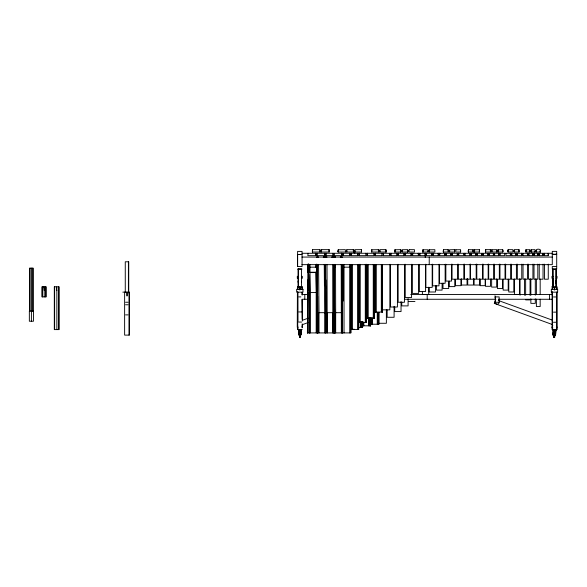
<?xml version="1.0" encoding="UTF-8"?>
<svg xmlns="http://www.w3.org/2000/svg" width="587" height="587" viewBox="0 0 587 587"><rect width="100%" height="100%" fill="white"/><g stroke="black" fill="none" stroke-linecap="round" stroke-linejoin="round"><path stroke-width="0.88" d="M327.047 332.917L327.047 312.695L327.172 332.917M332.844 332.917L332.704 264.37M332.968 332.917L332.968 312.695L333.658 312.717M333.878 332.917L333.739 264.399M334.355 317.743L334.216 264.363M334.429 332.917L334.685 312.71M334.509 266.263L334.509 264.436L334.524 267.18L334.913 267.18M334.671 332.917L334.671 312.732L335.17 312.695L335.683 312.695L335.683 332.917M335.551 332.917L335.551 312.695M341.355 332.917L341.216 264.37M341.48 332.917L341.48 312.695L342.404 312.724L342.39 332.917M342.074 264.436L342.236 332.917M552.118 295.026L552.118 294.527M552.198 294.608L552.198 291.959M324.905 268.919L324.919 264.363M334.722 257.077L335.397 257.069L333.541 257.099L335.522 257.077M341.568 257.157L342.03 257.135M475.8 254.347L475.793 253.907L475.786 255.646L475.639 253.283L475.815 255.646L470.877 255.646L470.899 253.907L470.899 254.347M479.425 249.798L479.425 252.014L474.487 252.014L474.501 250.275L474.516 252.014M481.978 253.43L481.942 255.646L477.04 255.646L477.055 253.907L477.062 254.347M481.949 255.118L481.949 255.646L481.956 253.907L481.964 254.347M485.559 252.014L485.566 250.275L485.574 252.014L490.483 252.014L490.431 249.688L485.735 249.644L485.552 252.014L485.676 249.658M488.993 255.646L489.11 253.283L488.986 255.646L493.447 255.646L493.322 253.283M498.913 253.283L499.038 255.646L494.577 255.646L494.599 253.907L494.606 255.646M502.81 249.798L502.81 252.014L502.795 250.275L502.802 252.014L497.879 252.014L497.893 250.275L497.901 252.014M499.009 255.646L498.877 253.283M515.973 253.283L516.098 255.646L516.083 253.907L516.09 255.646L511.644 255.646L511.659 253.907L511.666 255.646M519.062 252.014L518.959 249.658L519.084 252.014L514.153 252.014L514.249 249.658L518.893 249.644M521.66 253.283L521.784 255.646L521.77 253.907L521.777 255.646L517.33 255.646L517.338 253.393M523.032 255.646L523.054 253.393M525.871 251.045L525.871 252.014L525.879 250.275L525.886 250.708M528.726 254.685L528.733 255.646L528.726 253.907L528.726 254.347M531.081 249.798L534.984 249.658L535.058 252.014L531.081 252.014L531.096 250.275L531.096 250.708M532.68 254.347L532.673 253.907L532.666 255.646L528.711 255.646M535.036 252.014L535.043 251.485M537.883 255.646L537.89 253.907L537.89 254.347M540.267 251.045L540.267 252.014L540.26 250.275L540.26 250.708M543.1 254.685L543.1 255.646L543.1 253.907L543.107 254.347M544.369 254.347L544.369 253.907L544.362 255.646L548.331 255.646L548.214 253.283L548.309 255.646M297.433 289.479L297.448 286.786L299.656 286.786L299.656 289.817M381.932 255.646L381.917 253.43M383.179 255.646L383.414 253.283L383.223 255.646L389.555 255.646L389.372 253.283M386.033 252.014L386.048 250.275L386.063 252.014L379.701 252.014L379.884 249.644L385.835 249.644L386.077 252.014L385.901 249.658M390.773 255.646L390.942 253.283M400.767 252.014L394.868 252.014L394.89 250.275L394.897 250.708M404.076 253.283L404.194 255.646L398.346 255.646L398.514 253.283M400.752 251.485L400.752 252.014L400.738 250.275L400.745 250.708M405.624 253.283L405.5 255.646L411.355 255.646L411.186 253.283L411.304 255.646M407.84 252.014L407.848 250.275L407.862 252.014L401.978 252.014L401.985 249.761L407.716 249.658L407.826 252.014M418.296 253.283L418.465 255.646L412.566 255.646L412.595 253.907L412.61 255.646M418.428 255.646L418.252 253.283M422.838 249.798L428.261 249.798L428.261 252.014L422.838 252.014L422.867 250.275L422.875 252.014M426.331 255.646L426.338 253.907L426.353 255.646L431.738 255.646L431.687 253.43M432.964 255.646L433.103 253.283M438.335 255.646L438.173 253.283M439.744 253.283L439.626 255.646L445.005 255.646L444.851 253.283L444.997 255.646M443.361 252.014L443.376 250.275L443.383 252.014L448.292 252.014L448.241 249.688L443.537 249.644L443.354 252.014L443.486 249.658M451.029 253.283L451.168 255.646L446.23 255.646L446.245 253.907L446.259 255.646M452.57 253.283L452.46 255.646L457.368 255.646L457.368 253.43M454.485 252.014L454.382 249.644L449.576 249.798L449.62 252.014L454.521 252.014L454.463 249.688M457.339 255.646L457.346 253.907L457.361 255.646M468.353 251.485L468.353 252.014L468.463 249.644L473.261 249.798L473.261 252.014L468.323 252.014L468.338 250.275L468.345 250.708M469.622 255.646L469.615 253.43M473.232 251.485L473.232 252.014L473.239 250.275L473.247 250.708M316.826 255.646L317.031 253.283L316.811 255.646L324.626 255.646L324.406 253.283M320.142 252.014L320.164 250.275L320.179 252.014L312.387 252.014L312.533 249.658L319.9 249.644M328.984 249.658L329.204 252.014L321.39 252.014L321.544 249.658L328.911 249.644M325.836 255.646L326.027 253.283L325.822 255.646L333.159 255.646L332.946 253.283M329.153 252.014L329.116 249.688M334.37 255.646L334.429 253.393M341.48 253.283L341.685 255.646L341.656 253.907L341.671 255.646L334.348 255.646M349.551 253.283L349.742 255.646L349.713 253.907L349.727 255.646L342.881 255.646L342.881 253.43M357.608 253.283L357.799 255.646L350.945 255.646L350.975 253.907L350.989 255.646M346.932 249.644L353.396 249.658L353.528 252.014L353.491 250.275L353.513 252.014L346.668 252.014L346.734 249.798M354.746 252.014L354.761 250.275L354.775 252.014L361.585 252.014L361.394 249.644L361.541 252.014M365.745 253.283L365.921 255.646L359.083 255.646L359.273 253.283M373.721 253.283L373.897 255.646L367.058 255.646L367.257 253.283M304.792 294.843L304.785 299.187M488.091 254.347L488.098 253.907L488.105 255.646L483.182 255.646L483.211 253.43M549.52 294.843L549.513 299.187M325.352 257.216L324.398 257.363M556.703 254.142L554.488 254.538L552.279 254.142M397.106 254.105L397.128 255.646L390.766 255.646L390.993 253.283M350.901 264.377L350.901 332.917L307.405 332.917L307.918 264.209M307.882 279.816L307.544 292.759L307.867 292.524M308.072 264.209L308.3 272.977M307.882 289.809L307.639 293.207L307.874 283.609M427.189 299.187L427.189 294.843M299.238 330.055L298.776 335.016L299.091 329.755L301.637 329.637L301.278 334.906L301.513 329.645M298.82 335.016L299.216 329.747M299.231 334.803L299.341 333.585M299.458 337.202L299.862 331.149M299.744 337.195L300.104 331.134M299.781 337.195L300.258 331.127M299.942 337.187L300.375 331.119M300.052 337.18L300.456 331.119M300.339 337.165L300.735 331.112M300.852 334.729L300.97 333.511M553.299 329.901L552.866 335.17L553.174 329.909L555.676 329.799L555.368 335.06L555.551 329.799M553.497 330.129L553.203 335.089L553.622 330.121M553.548 337.356L553.908 331.303M553.827 337.349L554.187 331.288M553.908 337.349L554.238 331.222M553.981 337.342L554.422 331.273M554.143 337.334L554.524 331.2M554.436 335.331L554.48 334.561M554.568 331.772L554.678 331.193L554.422 337.32M554.473 337.254L554.634 334.553M554.803 331.758L554.832 331.185M554.759 337.232L555.009 333.665M555.001 333.1L555.119 331.178M308.072 272.236L308.476 272.28M324.464 257.069L323.29 257.084M525.864 249.798L529.797 249.688L529.819 252.014L525.864 252.014L526.003 249.644M528.74 253.43L528.74 255.646M533.95 253.43L533.95 255.646L533.943 254.685M540.275 252.014L536.298 252.014C533.979 248.198 542.63 248.184 540.245 252.014M543.114 253.43L543.114 255.646L539.137 255.646L539.255 253.283M544.369 254.685L544.369 255.646L544.465 253.283M308.982 272.588L316.562 272.551M494.577 253.43L494.577 255.646M500.3 253.43L500.278 255.646L504.725 255.646L504.6 253.283M505.987 253.43L505.965 255.646L510.411 255.646L510.286 253.283M511.644 253.43L511.644 255.646M446.23 253.43L446.23 255.646M455.717 249.798L460.56 249.688L460.619 252.014L455.681 252.014L455.857 249.644M463.488 253.43L463.517 255.646L458.594 255.646L458.733 253.283M469.651 255.646L464.713 255.646L464.853 253.283M474.487 249.798L479.33 249.688M477.077 253.43L477.077 255.646M491.745 249.798L496.551 249.658L496.646 252.014L491.715 252.014L491.884 249.644M497.879 249.798L502.721 249.688M507.99 249.798L507.99 252.014L512.921 252.014L512.869 249.688L508.181 249.644M409.139 249.798L409.102 252.014L414.51 252.014L414.451 249.688L409.3 249.644M425.054 253.43L425.091 255.646L419.683 255.646L419.83 253.283M426.36 253.43L426.36 255.646M429.479 249.798L434.835 249.688L434.886 252.014L429.479 252.014L429.625 249.658M394.868 249.798L400.539 249.644M354.731 253.276L354.805 249.688L361.321 249.644M371.637 249.798L378.417 249.688L378.49 252.014L371.637 252.014L371.828 249.658M338.134 249.798L345.325 249.658L345.472 252.014L338.134 252.014L338.339 249.658M552.118 324.435L494.327 303.398L495.736 299.539M495.714 299.605L495.223 300.97M494.863 301.967L494.327 303.398M317.67 257.099L317.244 257.363L318.499 257.084M309.356 292.766L309.885 292.502M316.738 257.209L317.494 257.084M327.01 257.077L325.176 257.157M324.244 264.377L324.684 312.71L325.631 312.988L325.279 264.48M332.91 257.165L331.802 257.077L334.539 257.099L333.519 257.135L333.908 257.069M341.421 257.165L342.089 257.077L340.313 257.077L342.074 257.084M297.594 254.457L302.063 254.457L302.041 251.39L297.616 251.39L297.616 266.557L302.063 266.557L302.063 254.545M325.902 257.216C327.766 256.827 325.183 257.253 326.211 257.084M312.607 249.658L312.46 252.014M468.499 249.644L468.36 252.014M474.663 249.644L474.487 252.014M498.047 249.644L497.879 252.014M317.494 257.194L318.249 257.091M423.044 249.644L422.838 252.014M333.878 312.732L333.724 332.917L333.798 312.71M334.671 312.732L334.399 301.762M395.029 249.658L394.868 252.014M556.703 254.244L552.279 254.266M325.998 257.084L325.088 257.121L326.071 257.113M317.868 312.79L319.012 312.71L319.012 332.917M531.22 249.644L531.081 252.014M321.683 249.644L321.39 252.014M302.987 320.062L308.109 318.198M302.987 324.435L308.08 322.579M318.073 312.783L318 332.917M452.614 253.283L452.43 255.646M471.053 253.283L470.877 255.646L470.906 255.118M471.016 253.283L470.913 255.646M433.155 253.283L432.957 255.646L438.372 255.646L438.218 253.283M439.788 253.283L439.59 255.646M325.132 257.106L325.609 257.069M398.566 253.283L398.346 255.646M405.676 253.283L405.456 255.646M412.786 253.283L412.566 255.646M351.202 253.283L350.945 255.646M359.339 253.283L359.083 255.646M367.315 253.283L367.058 255.646M375.313 253.283L375.122 255.646L381.968 255.646M375.372 253.283L375.174 255.646M308.094 253.283L307.823 255.646L315.615 255.646L315.535 253.32M332.183 257.069L333.563 257.069L332.521 257.077M326.167 312.732L327.047 312.695M333.827 257.106L332.433 257.069M299.069 330.055L301.615 329.945M299.04 330.547L301.586 330.437M553.152 330.261L555.662 330.099M553.468 330.62L555.97 330.503M553.13 330.708L555.632 330.591M553.064 333.886L553.71 333.9M317.332 257.069L316.584 257.069L316.826 257.363M309.841 272.236L308.857 272.5L308.828 264.209M326.658 312.695L326.012 312.724L325.902 279.889M334.81 257.077L335.397 257.077M299.832 254.545L300.478 254.545M315.667 272.287L316.188 292.517L317.068 292.818L316.694 275.648M323.547 257.091L325.059 257.172M340.944 257.069L341.458 257.077L340.445 257.077M552.272 253.276L302.092 253.276M523.024 255.646L527.478 255.646L527.346 253.283M537.89 254.685L537.897 255.646L533.928 255.646L533.935 253.907L533.943 254.347M301.96 257.069L552.279 257.069M301.938 264.649L552.279 264.649L552.279 251.375L556.703 251.375L556.703 266.19M308.894 267.18L316.547 267.18M342.94 267.18L350.593 267.18M297.616 269.088L302.041 269.088M307.918 272.236L308.432 272.236M308.725 264.209L308.975 272.236M316.547 272.236L309.987 272.236L309.987 264.649M316.709 264.209L317.376 292.465L317.376 332.917M298.556 276.352L297.308 276.352L297.308 278.253L298.556 278.253M301.608 276.352L302.349 276.352L302.349 278.253L301.608 278.253M553.27 276.352L551.985 276.352L551.985 278.253L553.27 278.253L553.225 286.786M556.278 276.352L557.019 276.352L557.019 278.253L556.278 278.253M43.893 286.786L41.993 286.786L41.993 296.897L46.102 296.897L46.102 286.786L44.201 286.786L44.201 296.897M302.188 286.786L299.935 286.786L299.935 289.817M552.118 286.786L553.306 286.786M556.168 286.786L556.858 286.786L556.858 289.589M552.118 286.852L554.333 286.852L554.326 289.89M44.201 290.58L43.886 286.786M56.91 290.58L56.528 290.58L56.528 286.786L54.312 286.786L54.312 329.608L59.052 329.608L59.052 286.786L56.844 286.786L56.844 329.608M122.815 292.128L127.005 292.128M307.405 292.465L307.845 292.465L307.815 332.917M308.659 272.236L309.18 292.465L317.068 292.465L317.061 332.917M317.376 292.465L317.222 332.917M302.246 294.527L307.522 294.527M410.739 294.527L552.44 294.527M298.783 296.897L300.837 296.897M553.46 296.963L555.94 296.963M307.522 299.267L302.254 299.267L302.334 319.409L302.195 299.473M404.348 299.267L495.655 299.267M498.392 299.267L552.44 299.267M525.644 299.891L530.068 299.891M408.64 301.469L414.965 301.469M125.552 302.239L128.025 302.239M495.34 302.276L499.133 302.276L499.133 296.897L495.34 296.897L495.34 302.276A1.893 1.893 0 0 0 497.233 304.176A1.893 1.893 0 0 0 499.133 302.276M125.552 304.77L128.032 304.77M382.893 309.848L389.841 309.848L389.841 264.348M298.79 311.939L301.601 311.939M553.46 312.137L555.94 312.137M317.237 264.363L317.684 312.688L325.734 312.688M326.012 312.688L333.893 312.688M342.404 312.688L334.421 312.688L334.355 332.917M125.552 314.881L128.025 314.881M366.515 318.352L374.462 318.352L374.462 264.385M297.836 322.058L297.756 291.842L297.719 329.608L297.763 326.871M298.79 322.058L301.601 322.058M553.46 322.248L555.94 322.248M358.532 322.483L366.486 322.483L366.486 264.333M379.415 323.276L386.371 323.276L386.371 309.672M298.02 327.238L297.271 327.238L297.426 292.179L297.448 329.608L302.188 329.608M302.276 327.238L302.364 324.662M358.466 327.385L362.157 327.385L362.157 321.903M552.118 327.304L552.815 327.304M350.652 329.278L354.489 329.278M350.622 329.439L358.752 329.439L358.752 264.399M310.508 332.917L310.508 292.465L309.503 292.818L309.195 280.718M315.835 272.236L316.716 272.537M315.395 253.283L315.542 255.646M316.819 292.502L317.237 292.766L316.701 272.236M341.414 253.283L341.619 255.646M378.358 249.688L378.483 252.014M353.271 249.644L353.462 252.014M349.485 253.283L349.676 255.646M396.9 253.283L397.135 255.646M490.306 249.644L490.475 252.014M473.078 249.644L473.217 252.014M448.108 249.644L448.285 252.014M498.297 300.471L552.118 320.062M521.63 253.283L521.755 255.646M532.578 253.283L532.658 255.646L532.68 254.685M488.076 253.43L488.113 255.646M537.905 253.43L537.905 255.646M320.128 249.798L320.128 252.014M400.716 249.798L400.716 252.014M333.123 253.907L333.137 255.646M510.397 253.907L510.404 255.646M316.679 280.96L316.877 288.921M309.995 272.287L310.508 292.517M308.872 274.393L309.422 293.214M308.931 280.072L308.975 281.841M309.268 293.214L309.246 292.465L309.342 332.917M325.433 264.363L325.88 332.917M325.117 264.48L325.323 286.309M325.492 297.271L325.631 312.988M325.088 270.82L324.971 264.517M318.565 264.377L319.012 312.71M317.552 264.48L317.589 268.12M317.398 264.48L317.428 268.12M317.692 296.318L317.838 332.917M357.776 254.347L357.784 255.646M302.166 294.938L302.144 292.223L302.158 294.894M302.188 299.399L302.327 321.03M394.904 251.485L394.904 252.014M535.051 251.485L535.051 252.014M531.103 251.045L531.103 252.014M477.07 255.118L477.07 255.646M475.8 255.118L475.808 255.646M342.412 264.363L342.551 332.917M342.25 264.399L342.39 312.732M335.544 264.37L335.683 312.688M334.531 264.399L334.627 312.754L334.37 264.399M333.9 264.363L334.04 332.917M333.746 292.664L333.798 312.776L333.709 308.131M327.032 264.37L327.172 312.688M326.042 286.295L326.042 288.114M325.704 264.363L325.844 312.688M556.894 289.589L556.894 286.852L554.649 286.852L554.649 289.89M556.894 292.319L556.894 329.674L552.118 329.674L552.118 291.842M556.858 292.025L556.858 329.674M556.227 287.447L556.227 269.154L552.749 269.154L552.749 287.447M555.904 269.154L555.904 287.461M553.079 269.154L553.079 287.461M552.433 286.852L552.433 289.589M552.433 292.319L552.433 329.674M552.198 286.786L552.118 289.589M548.265 264.15L548.265 279.192L544.472 279.192L544.472 264.15M543.041 264.15L543.041 279.192L539.248 279.192L539.248 264.15M540.179 279.067L540.179 294.623M540.179 299.201L540.179 306.524L536.386 306.524L536.386 299.201M537.809 264.15L537.809 279.192L534.016 279.192L534.016 264.15M536.386 279.067L536.386 294.623M535.285 278.854L535.285 295.195M535.285 298.827L535.285 303.369L530.861 303.369L530.861 298.827M532.915 264.15L532.915 279.192L528.491 279.192L528.491 264.15M530.861 278.854L530.861 295.195M530.068 278.935L530.068 295.334M527.464 264.15L527.464 279.192L523.039 279.192L523.039 264.15M525.644 278.935L525.644 295.334M524.485 278.876L524.485 295.232M521.77 264.15L521.77 279.192L517.345 279.192L517.345 264.15M520.06 278.876L520.06 295.232M519.473 278.994L519.473 294.52L514.417 294.52L514.417 278.994M516.399 264.15L516.399 279.192L511.343 279.192L511.343 264.15M513.83 279.434L513.83 291.988L508.775 291.988L508.775 279.434M510.712 264.15L510.712 279.192L505.656 279.192L505.656 264.15M508.203 279.096L508.203 290.095L503.147 290.095L503.147 279.096M505.025 264.15L505.025 279.192L499.97 279.192L499.97 264.15M502.457 279.515L502.457 288.51L497.402 288.51L497.402 279.515M499.339 264.15L499.339 279.192L494.283 279.192L494.283 264.15M496.705 278.906L496.705 287.087L491.649 287.087L491.649 278.906M495.024 295.709L495.024 298.079M493.748 264.15L493.748 279.192L488.692 279.192L488.692 264.15M490.541 278.994L490.541 286.302L485.486 286.302L485.486 278.994M488.171 264.15L488.171 279.192L483.116 279.192L483.116 264.15M485.17 279.397L485.17 285.671L480.115 285.671L480.115 279.397M482.499 264.15L482.499 279.192L476.805 279.192L476.805 264.15M479.799 278.715L479.799 285.04L474.113 285.04L474.113 278.715M476.189 264.15L476.189 279.192L470.503 279.192L470.503 264.15M473.423 278.715L473.423 285.04L467.736 285.04L467.736 278.715M470.026 264.15L470.026 279.192L464.339 279.192L464.339 264.15M467.047 278.715L467.047 285.04L461.36 285.04L461.36 278.715M463.906 264.15L463.906 279.192L458.212 279.192L458.212 264.15M460.993 279.397L460.993 285.671L455.307 285.671L455.307 279.397M457.743 264.15L457.743 279.192L452.056 279.192L452.056 264.15M454.896 279.441L454.896 286.617L449.202 286.617L449.202 281.232M451.542 264.187L451.542 281.085L445.856 281.085L445.856 264.187M448.695 281.32L448.695 288.51L443.009 288.51L443.009 283.117M445.144 264.304L445.144 283.301L439.458 283.301L439.458 264.304M442.099 283.675L442.099 290.095L436.412 290.095L436.412 285.509M438.981 264.26L438.981 285.825L432.656 285.825L432.656 264.26M435.503 285.715L435.503 291.988L429.185 291.988L429.185 287.505M432.186 264.209L432.186 287.41L425.868 287.41L425.868 264.209M429.229 257.069L429.229 264.649M428.708 287.212L428.708 294.52L422.391 294.52L422.391 291.776M425.582 264.319L425.582 291.512L419.265 291.512L419.265 264.319M425.252 253.276L425.252 257.488M418.678 264.333L418.678 293.412L412.36 293.412L412.36 264.333M411.568 264.26L411.568 297.521L405.243 297.521L405.243 264.26M408.09 298.658L408.09 305.893L401.765 305.893L401.765 302.276M404.458 264.297L404.458 302.261L398.14 302.261L398.14 264.297M401.038 301.586L401.038 311.58L394.721 311.58L394.721 307.038M397.428 264.333L397.428 307.001L390.472 307.001L390.472 264.333M394.097 306.326L394.097 317.274L387.141 317.274L387.141 309.973M382.519 264.399L382.519 312.057L374.572 312.057L374.572 264.399M382.364 264.399L382.372 312.057M382.203 264.399L382.203 312.057M381.33 264.399L381.33 312.057M379.063 312.423L379.063 324.222L371.065 324.222L371.065 317.868M378.622 312.423L378.571 324.222M377.426 312.423L377.426 324.222M377.28 312.423L377.28 324.222M376.282 264.399L376.282 312.057M375.269 264.399L375.269 312.057M375.181 264.399L375.181 312.057M375.122 264.399L375.115 312.057M374.954 264.399L375.02 312.057M374.315 264.385L374.308 318.352M374.213 264.385L374.213 318.352M373.266 264.385L373.266 318.352M372.246 317.868L372.246 324.222M372.07 317.868L372.07 324.222M371.219 317.868L371.211 324.222M370.61 317.56L370.61 325.807L362.612 325.807L362.612 322.138M370.463 317.56L370.448 325.807M370.346 317.56L370.309 325.807M370.184 317.56L370.17 325.807M370.118 317.56L370.118 325.807M369.993 317.56L370.008 325.807M369.854 317.56L369.854 325.807M368.974 317.56L368.974 325.807M368.827 317.56L368.827 325.807M368.225 264.385L368.225 318.352M367.124 264.385L367.124 318.352M367.058 264.385L367.066 318.352M366.897 264.385L366.897 318.352M366.325 264.333L366.339 322.483M366.112 264.333L366.171 322.483M366.083 264.333L366.046 322.483M365.29 264.333L365.29 322.483M363.786 322.138L363.786 325.807M363.617 322.138L363.617 325.807M362.927 322.138L363.03 325.807M362.876 322.138L362.876 325.807M362.766 322.138L362.751 325.807M362.01 321.903L362.025 327.385M361.885 321.903L361.885 327.385M361.709 321.903L361.709 327.385M361.658 321.903L361.658 327.385M361.504 321.903L361.541 327.385M361.394 321.903L361.394 327.385M360.513 321.903L360.513 327.385M360.374 321.903L360.374 327.385M360.249 264.333L360.249 322.483M359.237 264.333L359.237 322.483M359.09 264.333L359.075 322.483M358.921 264.333L358.921 322.483M358.598 264.399L358.606 329.439M358.503 264.399L358.437 329.439M357.556 264.399L357.556 329.439M352.516 264.399L352.516 329.439M351.503 264.399L351.503 329.439M351.356 264.399L351.342 329.439M351.187 264.399L351.187 329.439M350.755 264.377L350.747 332.917M349.705 264.649L349.705 332.917M344.033 264.649L344.033 332.917M343.102 264.649L343.021 300.962M342.867 264.377L342.94 300.962M342.771 264.377L342.771 300.933M342.705 264.377L342.705 300.933M341.957 264.377L341.957 300.933M334.671 264.649L334.671 266.337M334.59 312.688L334.575 332.917M325.719 332.917L325.631 312.688L325.565 332.917M324.684 312.688L324.684 332.917M317.684 312.688L317.684 332.917M316.855 264.209L316.855 272.236M316.188 292.465L316.188 332.917M315.667 264.649L315.652 267.18M309.496 292.465L309.496 332.917L309.408 292.465M309.18 292.465L309.18 332.917M309.055 264.649L309.055 267.18M308.887 264.209L308.894 272.236M308.322 264.209L308.322 272.236M308.16 264.209L308.234 272.236M307.654 292.465L307.72 332.917M307.566 292.465L307.566 332.917M302.188 323.863L302.188 327.238M301.557 287.373L301.557 268.963L298.079 268.963L298.079 287.373M299.972 286.786L299.972 289.817M298.401 268.963L298.401 287.395M297.594 254.545L297.594 266.557M297.448 286.786L297.404 289.516M129.052 292.128L129.052 335.111M128.736 292.355L128.736 261.787L125.266 261.787L125.266 292.355M128.414 261.787L128.414 292.913M126.851 292.128L126.843 295.921L127.232 295.921L127.166 292.128L129.375 292.128L129.375 335.111L124.627 335.111L124.627 292.128M58.737 286.786L58.737 329.608M54.628 286.786L54.628 329.608M45.786 286.786L45.786 296.897M42.308 286.786L42.308 296.897M33.143 311.117L33.143 268.142L29.666 268.142L29.666 311.117M32.821 268.142L32.821 311.161M31.404 268.142L31.404 321.228M29.988 268.142L29.988 311.161M302.107 326.621A2.37 2.37 0 0 1 302.107 327.847M297.763 328.419A2.37 2.37 0 0 1 297.763 326.049M556.777 326.695A2.37 2.37 0 0 1 556.777 327.92M555.104 329.593A2.37 2.37 0 0 1 553.879 329.593M552.815 328.984A2.37 2.37 0 0 1 552.815 325.631M301.498 281.276A1.739 1.739 0 0 1 301.498 282.178M298.592 282.956A1.739 1.739 0 0 1 298.592 280.498M555.72 280.564A1.739 1.739 0 0 1 555.72 283.022M553.262 283.022A1.739 1.739 0 0 1 553.262 280.564M479.396 251.485L479.396 252.014L479.403 250.275L479.396 251.485M483.189 255.118L483.189 255.646L483.196 253.907L483.189 255.118M491.723 251.485L491.723 252.014L491.73 250.275L491.723 251.485M493.425 255.118L493.418 255.646L493.432 253.907L493.425 255.118M496.624 251.485L496.617 252.014L496.631 250.275L496.624 251.485M507.997 251.485L507.997 252.014L508.004 250.275L507.997 251.485M514.161 251.485L514.161 252.014L514.168 250.275L514.161 251.485M517.345 255.118L517.338 255.646L517.345 253.907L517.345 255.118M527.456 254.685L527.456 255.646L527.464 253.907L527.456 254.685M529.826 251.485L529.826 252.014L529.834 250.275L529.826 251.485M536.305 251.485L536.305 252.014L536.313 250.275L536.305 251.485M539.145 255.118L539.145 255.646L539.152 253.907L539.145 255.118M371.659 251.485L371.652 252.014L371.666 250.275L371.659 251.485M375.137 255.118L375.13 255.646L375.152 253.907L375.137 255.118M379.716 251.485L379.716 252.014L379.73 250.275L379.716 251.485M389.511 255.118L389.511 255.646L389.526 253.907L389.511 255.118M401.992 251.485L401.992 252.014L402.007 250.275L401.992 251.485M404.208 255.118L404.208 255.646L404.223 253.907L404.208 255.118M411.318 255.118L411.318 255.646L411.333 253.907L411.318 255.118M419.69 255.118L419.69 255.646L419.705 253.907L419.69 255.118M428.231 251.045L428.224 252.014L428.239 250.275L428.231 251.045M429.493 251.485L429.493 252.014L429.501 250.275L429.493 251.485M431.702 255.118L431.702 255.646L431.709 253.907L431.702 255.118M449.591 251.485L449.591 252.014L449.598 250.275L449.591 251.485M451.139 255.118L451.139 255.646L451.146 253.907L451.139 255.118M458.601 255.118L458.601 255.646L458.608 253.907L458.601 255.118M460.59 251.485L460.59 252.014L460.597 250.275L460.59 251.485M464.728 255.118L464.721 255.646L464.735 253.907L464.728 255.118M312.401 251.485L312.401 252.014L312.423 250.275L312.401 251.485M315.564 255.118L315.564 255.646L315.579 253.907L315.564 255.118M324.574 255.118L324.574 255.646L324.589 253.907L324.574 255.118M338.149 251.485L338.149 252.014L338.163 250.275L338.149 251.485M342.903 255.118L342.903 255.646L342.918 253.907L342.903 255.118M345.42 251.485L345.42 252.014L345.45 251.485M346.69 251.485L346.682 252.014L346.697 250.275L346.69 251.485M555.889 329.718L555.573 334.979L555.889 329.718M556.703 266.549L552.279 266.549L552.279 269.073L556.703 269.081L556.703 266.549M302.98 289.31L296.655 289.31L296.655 292.157L302.98 292.157L302.98 289.31M557.65 289.31L551.332 289.31L551.332 292.157L557.65 292.157L557.65 289.31M33.459 311.117L29.35 311.117L29.35 321.228L33.459 321.228L33.459 311.117M302.129 289.501L302.107 286.786L302.122 289.486M378.461 324.222L378.454 312.423L378.417 324.222M297.763 289.516L297.756 286.786L297.719 289.516"/></g></svg>
